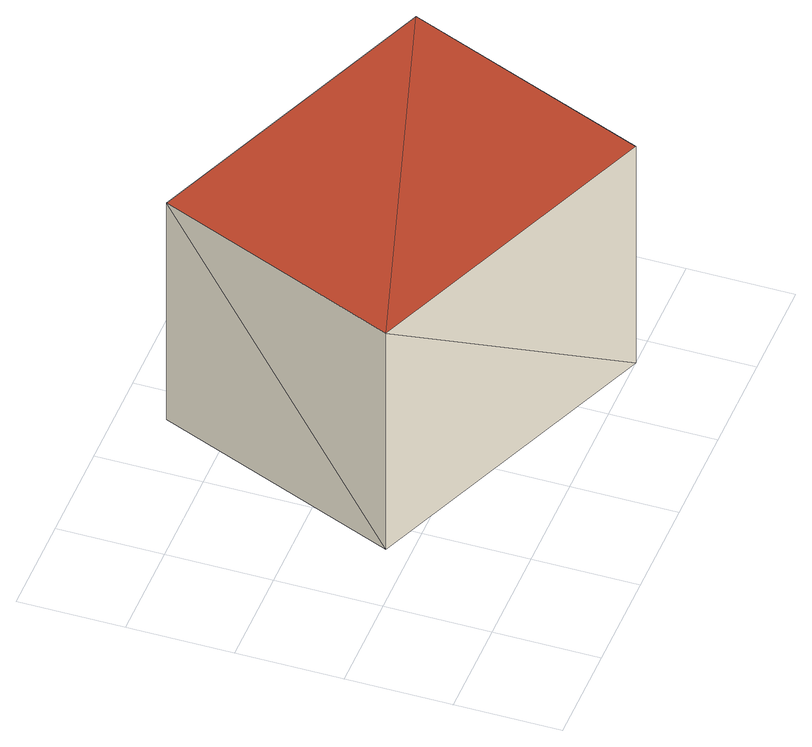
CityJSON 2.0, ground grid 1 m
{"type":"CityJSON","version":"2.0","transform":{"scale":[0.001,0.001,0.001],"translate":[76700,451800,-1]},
"CityObjects":{
"building1":{"type":"Building","attributes":{"dak_type":"horizontal","data_area":0.655,"data_coverage":0.0797,"geconstateerd":false,"gid":1080982,"h_dak_50p":2.03,"h_dak_70p":2.04,"h_dak_max":2.06,"h_dak_min":1.99,"h_maaiveld":-0.489,"kas_warenhuis":false,"lod11_replace":false,"ondergronds_type":"above ground","oorspronkelijkbouwjaar":1980,"pw_actueel":"yes","pw_bron":"ahn3","reconstructie_methode":"tudelft3d-geoflow","reconstruction_skipped":false,"rmse_lod12":0.0258,"rmse_lod13":0.0405,"rmse_lod22":0.0195,"rn":1,"status":"Pand in gebruik","t_run":40.32,"val3dity_codes_lod12":"[]","val3dity_codes_lod13":"[]","val3dity_codes_lod22":"[]"},"children":["building1-1"]},
"building1-1":{"type":"BuildingPart","parents":["building1"],"geometry":[{"type":"Solid","lod":"1.2","boundaries":[[[[0,1,2]],[[2,3,0]],[[2,4,5]],[[5,3,2]],[[1,6,4]],[[4,2,1]],[[3,5,7]],[[7,0,3]],[[0,7,6]],[[6,1,0]],[[5,4,6]],[[6,7,5]]]],"semantics":{"surfaces":[{"type":"GroundSurface"},{"type":"WallSurface","on_footprint_edge":true},{"type":"RoofSurface"}],"values":[[0,0,1,1,1,1,1,1,1,1,2,2]]}}]}
},
"vertices":[
[1660,3575,511],[4662,2356,511],[3708,6,511],[706,1225,511],[3708,6,3009],[706,1225,3009],[4662,2356,3009],[1660,3575,3009]
]}
